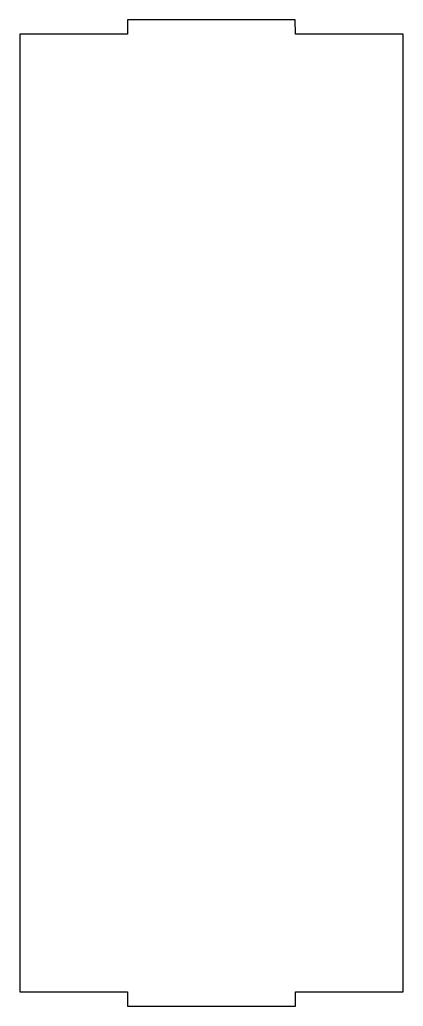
# Model space of a CAD drawing. Header units: millimetres. Extents: x -22 to 138, y -179 to 233.
import ezdxf

# ---------------------------------------------------------------- set-up
doc = ezdxf.new("R2010")
doc.units = ezdxf.units.MM

msp = doc.modelspace()

# ---------------------------------------------------------------- linework, layer by layer
at = {"color": 7, "linetype": 'Continuous', "lineweight": 25}
for p, q in [((23.29, 232.84), (23.32, 226.84)), ((93.29, 232.84), (23.29, 232.84)), ((93.32, 226.84), (93.29, 232.84)), ((-21.68, 226.84), (-21.68, -173.16)), ((23.32, 226.84), (-21.68, 226.84)), ((138.32, 226.84), (93.32, 226.84)), ((138.32, -173.16), (138.32, 226.84)), ((-21.68, -173.16), (23.32, -173.16)), ((23.32, -173.16), (23.32, -179.16)), ((93.32, -173.16), (138.32, -173.16)), ((93.32, -179.16), (93.32, -173.16)), ((23.32, -179.16), (93.32, -179.16))]:
    msp.add_line(p, q, dxfattribs=at)

doc.saveas('drawing.dxf')
